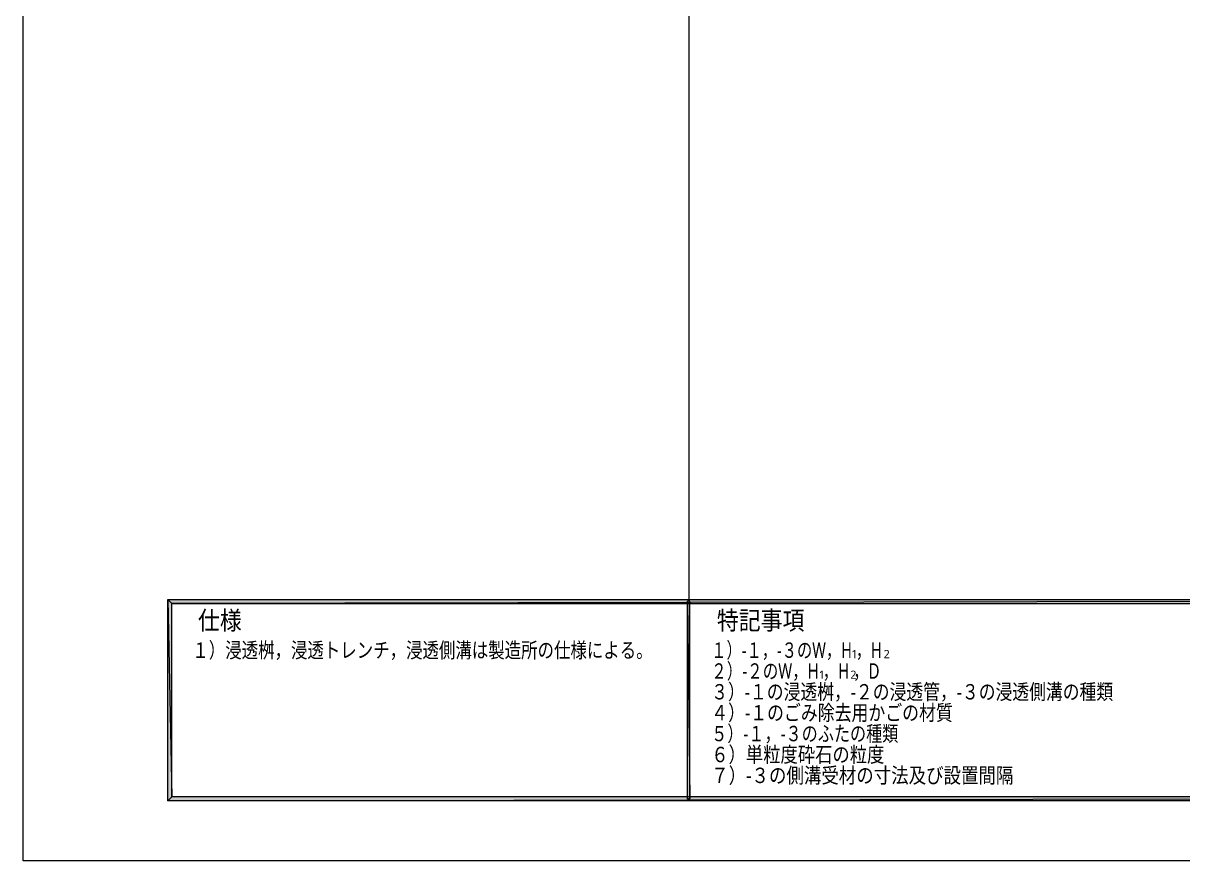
# Model space of a CAD drawing. Header units: millimetres. Extents: x 0 to 420, y 0 to 297.
# Drawn here: x 0.2 to 205.8, y 0 to 148.5 of the extents above; entities that cross this region are included whole.
import ezdxf
from ezdxf.enums import TextEntityAlignment as Align

# ---------------------------------------------------------------- set-up
doc = ezdxf.new("R2010")
doc.units = ezdxf.units.MM
doc.styles.add('kst32b', font='NotoSansJP-Variable.ttf')

msp = doc.modelspace()

# ---------------------------------------------------------------- hatches: boundary and pattern name
h = msp.add_hatch(color=7)
h.paths.add_polyline_path([(393.83, 11.35), (394.53, 10.65), (393.83, 45.64), (393.83, 11.35)])
h.paths.add_polyline_path([(394.53, 10.65), (393.83, 45.64), (394.53, 46.33), (394.53, 10.65)])
h.paths.add_polyline_path([(393.83, 45.64), (394.53, 46.33), (26.52, 45.64), (393.83, 45.64)])
h.paths.add_polyline_path([(394.53, 46.33), (26.52, 45.64), (25.82, 46.33), (394.53, 46.33)])
h.paths.add_polyline_path([(26.52, 45.64), (25.82, 46.33), (26.52, 11.35), (26.52, 45.64)])
h.paths.add_polyline_path([(25.82, 46.33), (26.52, 11.35), (25.82, 10.65), (25.82, 46.33)])
h.paths.add_polyline_path([(26.52, 11.35), (25.82, 10.65), (393.83, 11.35), (26.52, 11.35)])
h.paths.add_polyline_path([(25.82, 10.65), (393.83, 11.35), (394.53, 10.65), (25.82, 10.65)])
h = msp.add_hatch(color=7)
h.paths.add_polyline_path([(118.39, 46), (117.98, 46), (118.39, 10.99), (118.39, 46)])
h.paths.add_polyline_path([(117.98, 46), (118.39, 10.99), (117.98, 10.99), (117.98, 46)])

# ---------------------------------------------------------------- linework, layer by layer
at = {"lineweight": 13}
msp.add_lwpolyline([(0.19, 0), (0.19, 296.97), (420.16, 296.97), (420.16, 0)], close=True, dxfattribs=at)
msp.add_lwpolyline([(118.17, 285.98), (118.17, 46)], dxfattribs=at)
at = {"lineweight": 0}
for points in [[(394.53, 46.33), (26.52, 45.64), (25.82, 46.33)], [(26.52, 45.64), (25.82, 46.33), (26.52, 11.35)], [(25.82, 46.33), (26.52, 11.35), (25.82, 10.65)], [(393.83, 45.64), (394.53, 46.33), (26.52, 45.64)], [(118.39, 46), (117.98, 46), (118.39, 10.99)], [(117.98, 46), (118.39, 10.99), (117.98, 10.99)], [(26.52, 11.35), (25.82, 10.65), (393.83, 11.35)], [(25.82, 10.65), (393.83, 11.35), (394.53, 10.65)]]:
    msp.add_lwpolyline(points, close=True, dxfattribs=at)

# ---------------------------------------------------------------- texts
at = {"style": 'kst32b'}
for s, height, p, p2 in [('仕様', 3.273, (31.18, 40.98), (38.94, 40.98)), ('特記事項', 3.273, (123.17, 40.98), (138.69, 40.98)), ('１）浸透桝，浸透トレンチ，浸透側溝は製造所の仕様による。', 2.7278, (30.18, 35.98), (111.78, 35.98)), ('１）-１，-３のW，H ，H', 2.7278, (122.17, 35.98), (152.41, 35.98)), ('２）-２のW，H ，H ，D', 2.7278, (122.17, 32.28), (152, 32.28)), ('３）-１の浸透桝，-２の浸透管，-３の浸透側溝の種類', 2.7278, (122.17, 28.6), (193.42, 28.6)), ('４）-１のごみ除去用かごの材質', 2.7278, (122.17, 24.89), (165, 24.89)), ('５）-１，-３のふたの種類', 2.7278, (122.17, 21.19), (155.34, 21.19)), ('６）単粒度砕石の粒度', 2.728, (122.17, 17.48), (152.87, 17.48)), ('７）-３の側溝受材の寸法及び設置間隔', 2.7278, (122.17, 13.78), (175.74, 13.78))]:
    msp.add_text(s, height=height, dxfattribs=at).set_placement(p, p2, align=Align.FIT)
for s, p in [('1', (147.02, 35.92)), ('2', (152.74, 35.92)), ('1', (141.25, 32.26)), ('2', (146.83, 32.26))]:
    msp.add_text(s, height=1.45, dxfattribs=at).set_placement(p)

doc.saveas('drawing.dxf')
